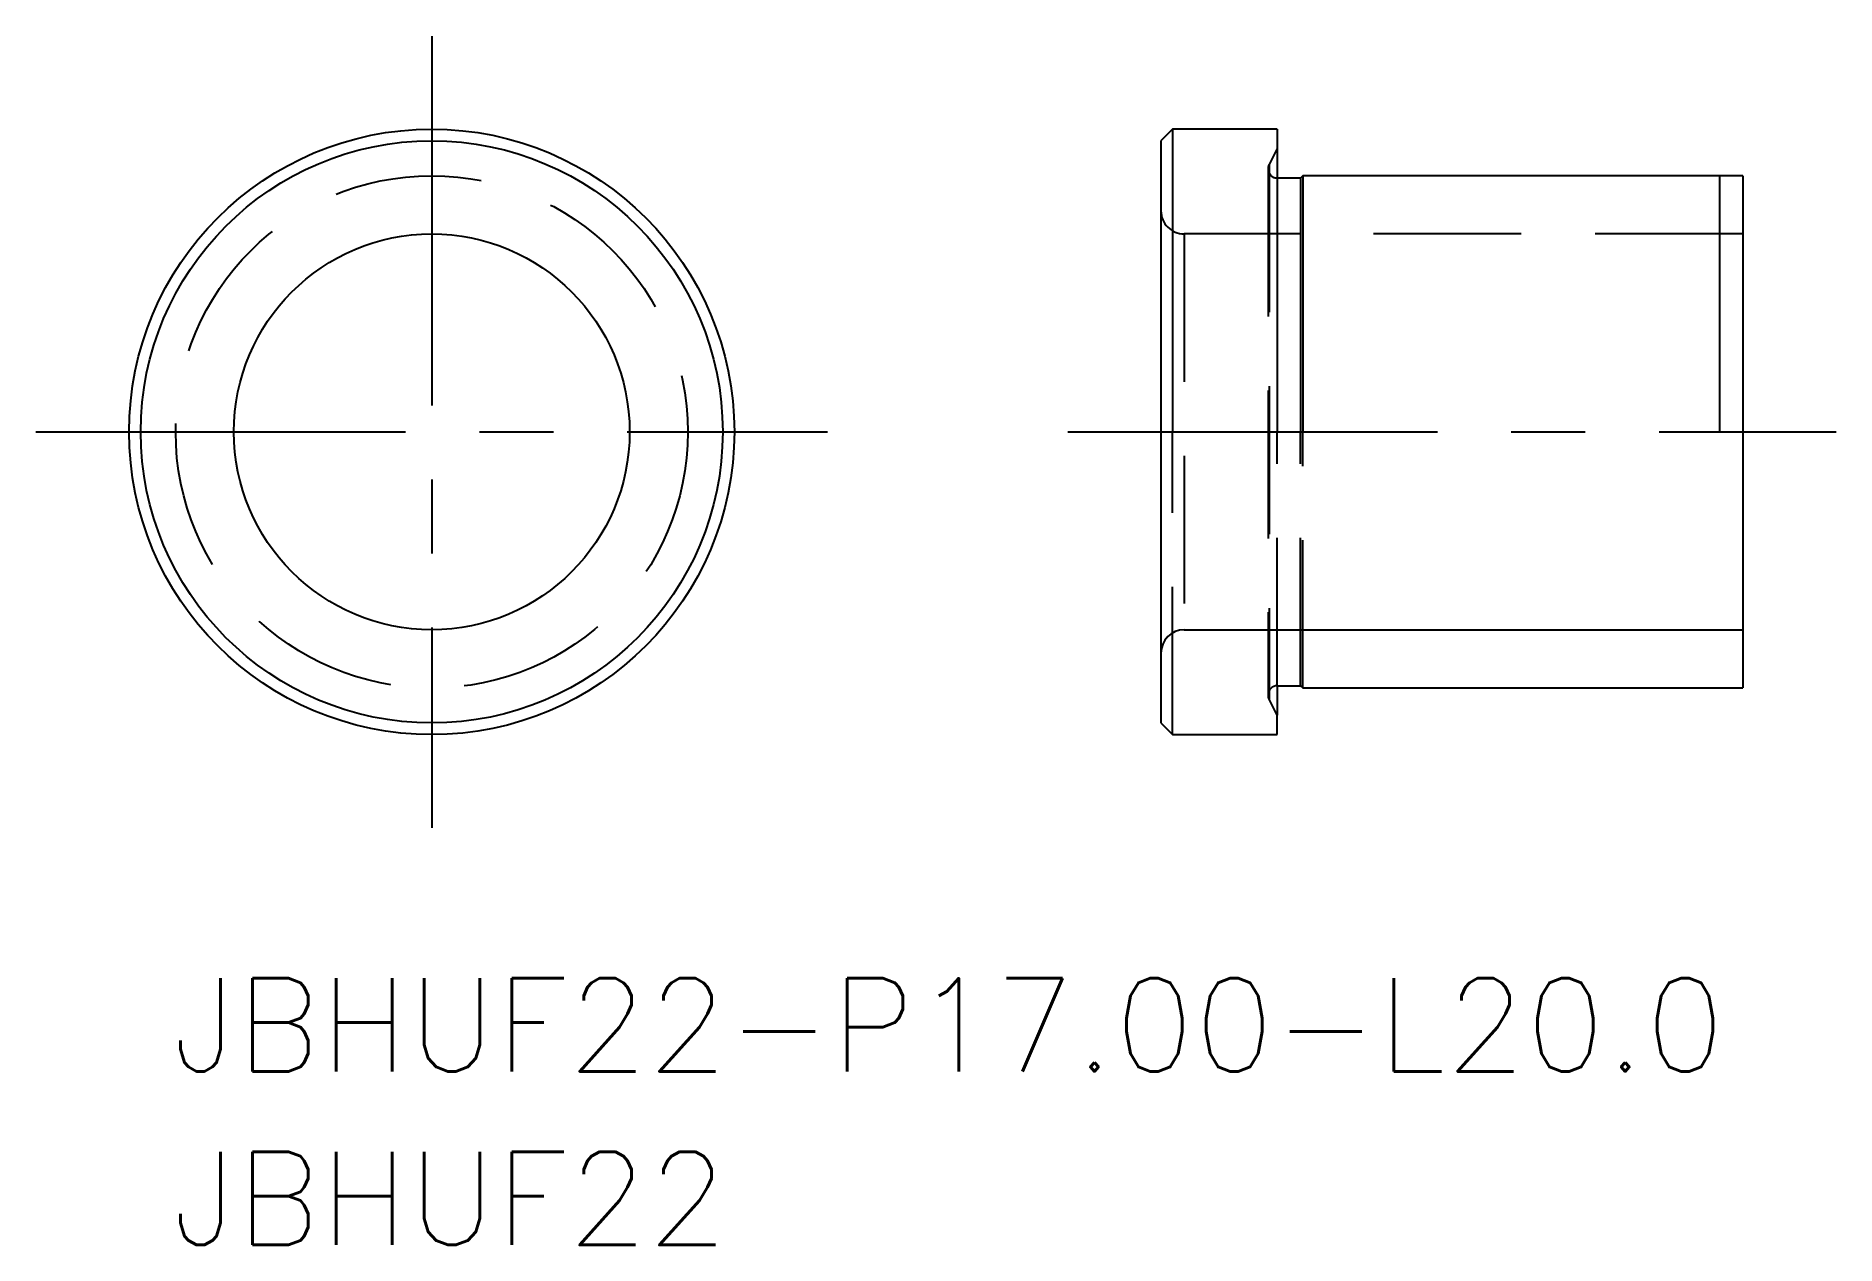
# Model space of a CAD drawing. Extents: x -4 to 73.3, y -11.9 to 40.
import ezdxf

# ---------------------------------------------------------------- set-up
doc = ezdxf.new("R2010")
doc.units = 0
doc.header["$LTSCALE"] = 0.5
doc.linetypes.add('CENTER', pattern=[50.8, 31.75, -6.35, 6.35, -6.35])
doc.linetypes.add('DASHED', pattern=[19.05, 12.7, -6.35])
for name, color, linetype in [('MSM_CENTER', 1, 'CENTER'), ('MSM_CONTINUOUS', 7, 'CONTINUOUS'), ('MSM_DASHED', 4, 'DASHED'), ('MSM_NARROW', 5, 'CONTINUOUS'), ('MSM_PART_NUMBER', 7, 'CONTINUOUS')]:
    doc.layers.add(name, color=color, linetype=linetype)
doc.styles.get("Standard").update_dxf_attribs({"font": 'txt.shx', "height": 3, "bigfont": 'bigfont.shx'})

msp = doc.modelspace()

# ---------------------------------------------------------------- linework, layer by layer
at = {"layer": 'MSM_CENTER', "linetype": 'CENTER'}
for p, q in [((13, 40), (13, 6)), ((-4, 23), (30, 23)), ((40.326, 23), (73.326, 23))]:
    msp.add_line(p, q, dxfattribs=at)
at = {"layer": 'MSM_CONTINUOUS'}
for p, q in [((44.826, 36), (44.326, 35.5)), ((49.326, 36), (44.826, 36)), ((44.826, 36), (44.826, 23)), ((49.326, 36), (49.326, 23)), ((50.326, 33.9), (49.326, 33.9)), ((50.426, 34), (50.326, 33.9)), ((50.326, 33.9), (50.326, 23)), ((69.326, 34), (50.426, 34)), ((50.426, 34), (50.426, 23)), ((69.326, 34), (69.326, 12)), ((45.326, 14.5), (69.326, 14.5)), ((49.326, 12.1), (50.326, 12.1)), ((49.326, 12.1), (49.326, 10.834)), ((50.326, 12.1), (50.426, 12)), ((50.426, 12), (69.326, 12)), ((49.326, 10.834), (48.971, 11.515)), ((49.326, 10), (49.326, 10.834)), ((44.326, 10.5), (44.826, 10)), ((44.826, 10), (49.326, 10))]:
    msp.add_line(p, q, dxfattribs=at)
at = {"layer": 'MSM_CONTINUOUS', "linetype": 'CONTINUOUS'}
for radius in [13, 8.5]:
    msp.add_circle((13, 23), radius, dxfattribs=at)
at = {"layer": 'MSM_CONTINUOUS'}
msp.add_circle((13, 23), 12.5, dxfattribs=at)
for centre, radius, start, end in [((45.326, 13.5), 1, 90, 180), ((49.326, 11.7), 0.4, 90, 180), ((49.326, 11.7), 0.4, 180, 207.5)]:
    msp.add_arc(centre, radius, start, end, dxfattribs=at)
at = {"layer": 'MSM_DASHED'}
for p, q in [((49.326, 35.166), (48.971, 34.485)), ((48.926, 34.3), (48.926, 11.7)), ((48.971, 34.485), (48.971, 11.515)), ((69.326, 31.5), (45.326, 31.5)), ((45.326, 31.5), (45.326, 14.5)), ((44.826, 10), (44.826, 23)), ((49.326, 12.1), (49.326, 23)), ((50.326, 12.1), (50.326, 23)), ((50.426, 12), (50.426, 23))]:
    msp.add_line(p, q, dxfattribs=at)
at = {"layer": 'MSM_DASHED', "linetype": 'DASHED'}
msp.add_circle((13, 23), 11, dxfattribs=at)
at = {"layer": 'MSM_DASHED'}
for centre, radius, start in [((49.326, 34.3), 0.4, 152.5), ((45.326, 32.5), 1, 180)]:
    msp.add_arc(centre, radius, start, 270, dxfattribs=at)
at = {"layer": 'MSM_NARROW'}
msp.add_line((68.326, 34), (68.326, 23), dxfattribs=at)
at = {"layer": 'MSM_PART_NUMBER', "linetype": 'CONTINUOUS'}
msp.add_line((44.326, 35.5), (44.326, 10.5), dxfattribs=at)

# ---------------------------------------------------------------- texts
for s, p in [('JBHUF22-P17.00-L20.0', (1.87, -4.465)), ('JBHUF22', (1.87, -11.92))]:
    msp.add_text(s, height=4, dxfattribs=at).set_placement(p)

doc.saveas('drawing.dxf')
